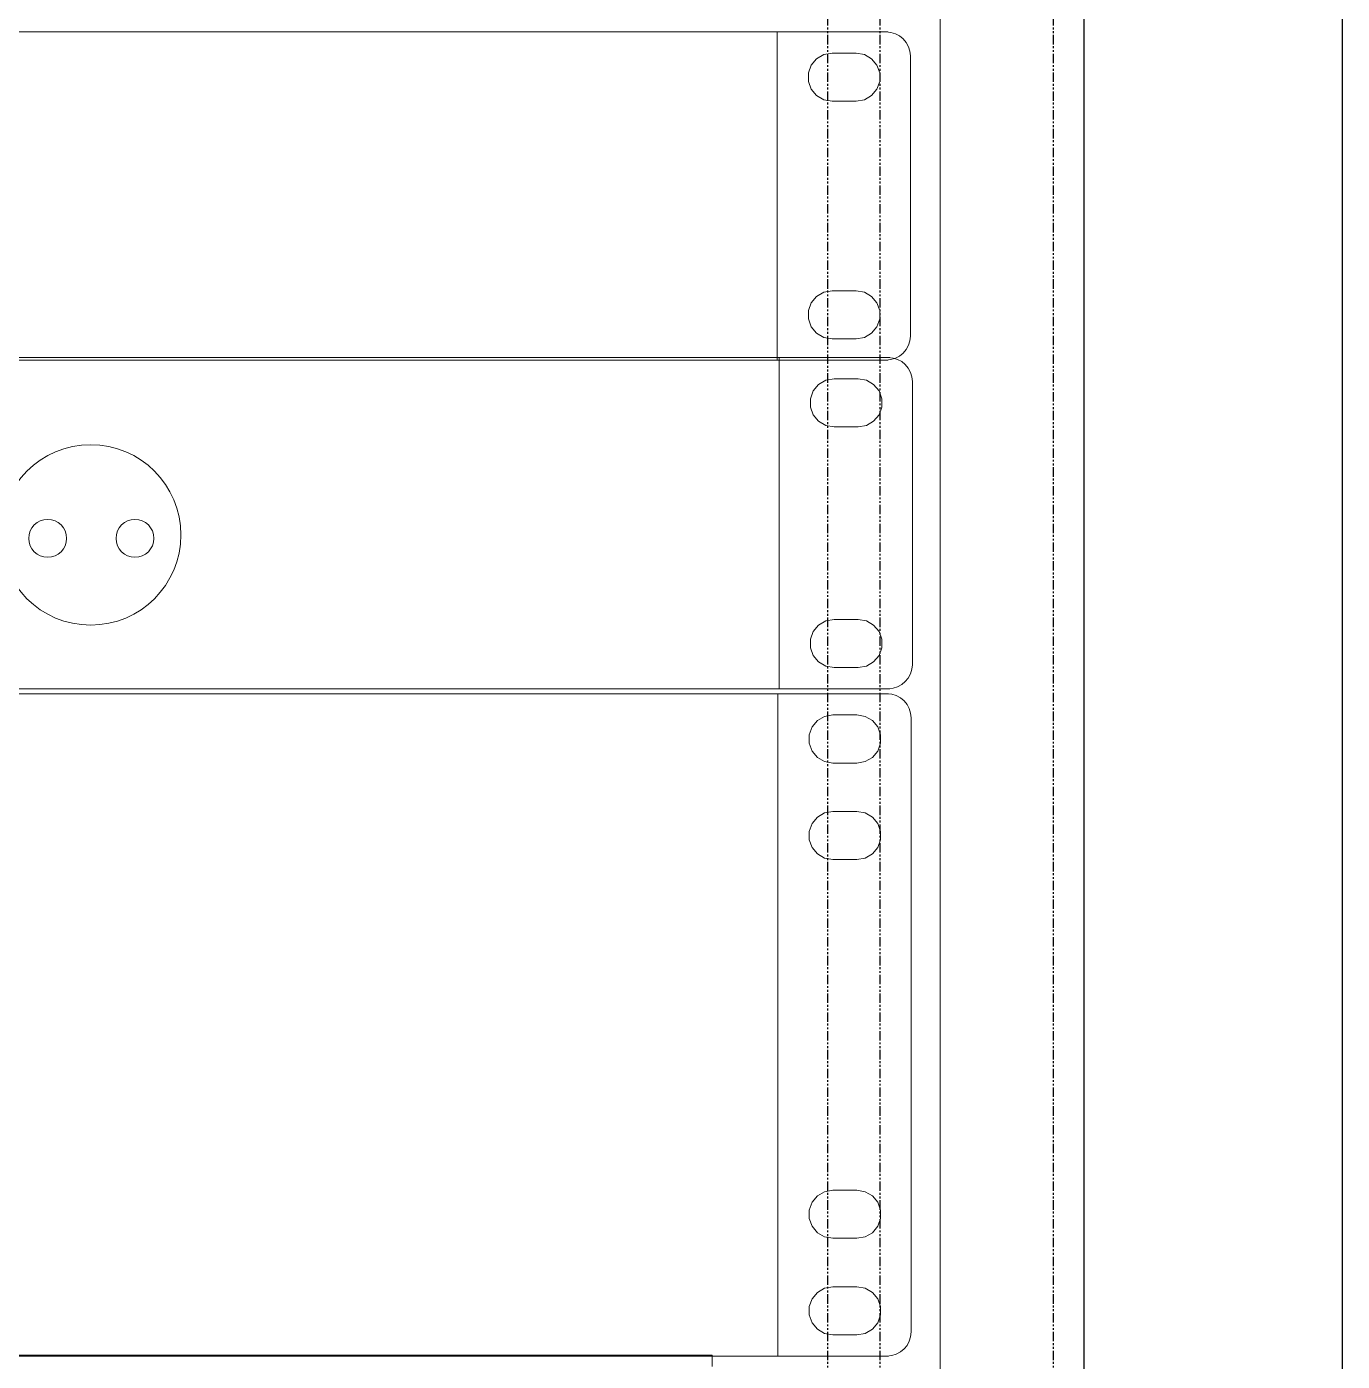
# Model space of a CAD drawing. Header units: millimetres. Extents: x 13198 to 24643, y -4481 to 8091.
# Drawn here: x 16600.2 to 16775.3, y 5710.8 to 5888.4 of the extents above; entities that cross this region are included whole.
import ezdxf

# ---------------------------------------------------------------- set-up
doc = ezdxf.new("R2010")
doc.units = ezdxf.units.MM
doc.header["$MEASUREMENT"] = 0
doc.linetypes.add('HIDDEN', pattern=[0.375, 0.25, -0.125])
doc.linetypes.add('PHANTOM', pattern=[2.5, 1.25, -0.25, 0.25, -0.25, 0.25, -0.25])
for name, color, linetype in [('0. FORM', 7, 'Continuous'), ('2730M', 2, 'Continuous'), ('3355', 2, 'HIDDEN'), ('MTG-FRAME', 7, 'Continuous'), ('P', 255, 'Continuous'), ('V-FRAME', 5, 'Continuous')]:
    doc.layers.add(name, color=color, linetype=linetype)

# ---------------------------------------------------------------- blocks, each defined once
blk = doc.blocks.new('RECEPTACLE')
at = {"layer": '2730M', "color": 7, "linetype": 'ByBlock', "lineweight": 13}
for points in [[(17627.09, 5315.49), (17627.72, 5315.55), (17628.32, 5315.73), (17628.87, 5316.03), (17629.35, 5316.43), (17629.75, 5316.91), (17630.05, 5317.47), (17630.23, 5318.07), (17630.29, 5318.69), (17630.29, 5356.34), (17630.23, 5356.96), (17630.05, 5357.56), (17629.75, 5358.11), (17629.35, 5358.6), (17628.87, 5359), (17628.32, 5359.29), (17627.72, 5359.48), (17627.09, 5359.54), (17627.29, 5359.54), (17147.11, 5359.54)], [(17147.11, 5315.49), (17627.29, 5315.49)], [(17612.56, 5359.54), (17612.56, 5315.49)], [(17623.08, 5356.72), (17619.88, 5356.72), (17618.79, 5356.53), (17617.82, 5355.97), (17617.11, 5355.12), (17616.73, 5354.07), (17616.73, 5352.96), (17617.11, 5351.92), (17617.82, 5351.07), (17618.79, 5350.51), (17619.88, 5350.32), (17623.08, 5350.32), (17624.18, 5350.51), (17625.14, 5351.07), (17625.86, 5351.92), (17626.24, 5352.96), (17626.24, 5354.07), (17625.86, 5355.12), (17625.14, 5355.97), (17624.18, 5356.53), (17623.08, 5356.72)], [(17619.88, 5324.71), (17618.79, 5324.52), (17617.82, 5323.96), (17617.11, 5323.11), (17616.73, 5322.06), (17616.73, 5320.95), (17617.11, 5319.91), (17617.82, 5319.06), (17618.79, 5318.5), (17619.88, 5318.31), (17623.08, 5318.31), (17624.18, 5318.5), (17625.14, 5319.06), (17625.86, 5319.91), (17626.24, 5320.95), (17626.24, 5322.06), (17625.86, 5323.11), (17625.14, 5323.96), (17624.18, 5324.52), (17623.08, 5324.71), (17619.88, 5324.71)]]:
    blk.add_lwpolyline(points, dxfattribs=at)
at = {"layer": 'P', "color": 7, "linetype": 'ByBlock', "lineweight": 13}
for centre, radius in [((17520.94, 5335.95), 12), ((17515.21, 5335.49), 2.52), ((17526.83, 5335.49), 2.52)]:
    blk.add_circle(centre, radius, dxfattribs=at)
blk = doc.blocks.new('POWER STRIP')
at = {"color": 7, "linetype": 'ByBlock', "lineweight": 13}
blk.add_blockref('RECEPTACLE', (23735.18, -2262.4), dxfattribs=at)
blk = doc.blocks.new('sel-3355')
at = {"layer": '3355', "color": 7, "linetype": 'ByBlock', "lineweight": 13}
for p, q in [((15828.98, 5728.86), (15392.2, 5728.86)), ((15828.98, 5727.34), (15828.98, 5728.86))]:
    blk.add_line(p, q, dxfattribs=at)
blk = doc.blocks.new('blank 2u')
at = {"layer": '2730M', "color": 250, "lineweight": 0}
for p, q in [((41623.98, 4635.59), (41143.81, 4635.59)), ((41624.41, 4635.53), (41623.78, 4635.59)), ((41623.78, 4635.59), (41623.98, 4635.59)), ((41625.01, 4635.35), (41624.41, 4635.53)), ((41625.56, 4635.05), (41625.01, 4635.35)), ((41626.05, 4634.65), (41625.56, 4635.05)), ((41626.45, 4634.17), (41626.05, 4634.65)), ((41626.74, 4633.62), (41626.45, 4634.17)), ((41626.92, 4633.02), (41626.74, 4633.62)), ((41626.99, 4632.39), (41626.92, 4633.02)), ((41626.99, 4550.7), (41626.99, 4632.39)), ((41626.74, 4549.47), (41626.92, 4550.07)), ((41626.92, 4550.07), (41626.99, 4550.7)), ((41625.01, 4547.74), (41625.56, 4548.04)), ((41625.56, 4548.04), (41626.05, 4548.44)), ((41626.05, 4548.44), (41626.45, 4548.92)), ((41626.45, 4548.92), (41626.74, 4549.47)), ((41143.81, 4547.5), (41623.98, 4547.5)), ((41609.25, 4547.5), (41609.25, 4547.5)), ((41623.78, 4547.5), (41624.41, 4547.56)), ((41624.41, 4547.56), (41625.01, 4547.74))]:
    blk.add_line(p, q, dxfattribs=at)
for points in [[(41609.25, 4635.59), (41609.25, 4547.5)], [(41619.78, 4632.78), (41616.58, 4632.78), (41615.48, 4632.58), (41614.52, 4632.03), (41613.8, 4631.18), (41613.42, 4630.13), (41613.42, 4629.02), (41613.8, 4627.97), (41614.52, 4627.12), (41615.48, 4626.57), (41616.58, 4626.37), (41619.78, 4626.37), (41620.87, 4626.57), (41621.83, 4627.12), (41622.55, 4627.97), (41622.93, 4629.02), (41622.93, 4630.13), (41622.55, 4631.18), (41621.83, 4632.03), (41620.87, 4632.58), (41619.78, 4632.78)], [(41616.58, 4613.53), (41619.78, 4613.53), (41620.87, 4613.73), (41621.83, 4614.28), (41622.55, 4615.13), (41622.93, 4616.18), (41622.93, 4617.29), (41622.55, 4618.33), (41621.83, 4619.19), (41620.87, 4619.74), (41619.78, 4619.93), (41616.58, 4619.93), (41615.48, 4619.74), (41614.52, 4619.19), (41613.8, 4618.33), (41613.42, 4617.29), (41613.42, 4616.18), (41613.8, 4615.13), (41614.52, 4614.28), (41615.48, 4613.73), (41616.58, 4613.53)], [(41616.58, 4563.16), (41619.78, 4563.16), (41620.87, 4563.35), (41621.83, 4563.9), (41622.55, 4564.76), (41622.93, 4565.8), (41622.93, 4566.91), (41622.55, 4567.96), (41621.83, 4568.81), (41620.87, 4569.36), (41619.78, 4569.56), (41616.58, 4569.56), (41615.48, 4569.36), (41614.52, 4568.81), (41613.8, 4567.96), (41613.42, 4566.91), (41613.42, 4565.8), (41613.8, 4564.76), (41614.52, 4563.9), (41615.48, 4563.35), (41616.58, 4563.16)], [(41616.58, 4556.72), (41615.48, 4556.52), (41614.52, 4555.97), (41613.8, 4555.12), (41613.42, 4554.07), (41613.42, 4552.96), (41613.8, 4551.91), (41614.52, 4551.06), (41615.48, 4550.51), (41616.58, 4550.31), (41619.78, 4550.31), (41620.87, 4550.51), (41621.83, 4551.06), (41622.55, 4551.91), (41622.93, 4552.96), (41622.93, 4554.07), (41622.55, 4555.12), (41621.83, 4555.97), (41620.87, 4556.52), (41619.78, 4556.72), (41616.58, 4556.72)]]:
    blk.add_lwpolyline(points, dxfattribs=at)
blk = doc.blocks.new('blank 1u')
at = {"layer": '2730M', "color": 250, "lineweight": 0}
blk.add_line((42639.24, 3521.95), (42639.24, 3521.95), dxfattribs=at)
for points in [[(42653.77, 3521.95), (42654.4, 3522.01), (42655, 3522.2), (42655.55, 3522.49), (42656.04, 3522.89), (42656.44, 3523.38), (42656.73, 3523.93), (42656.91, 3524.53), (42656.98, 3525.15), (42656.98, 3562.4), (42656.91, 3563.02), (42656.73, 3563.62), (42656.44, 3564.18), (42656.04, 3564.66), (42655.55, 3565.06), (42655, 3565.35), (42654.4, 3565.54), (42653.77, 3565.6), (42653.97, 3565.6), (42173.8, 3565.6)], [(42173.8, 3521.95), (42653.97, 3521.95)], [(42639.24, 3565.6), (42639.24, 3521.95)], [(42649.77, 3562.78), (42646.57, 3562.78), (42645.47, 3562.59), (42644.51, 3562.03), (42643.79, 3561.18), (42643.41, 3560.14), (42643.41, 3559.02), (42643.79, 3557.98), (42644.51, 3557.13), (42645.47, 3556.57), (42646.57, 3556.38), (42649.77, 3556.38), (42650.86, 3556.57), (42651.82, 3557.13), (42652.54, 3557.98), (42652.92, 3559.02), (42652.92, 3560.14), (42652.54, 3561.18), (42651.82, 3562.03), (42650.86, 3562.59), (42649.77, 3562.78)], [(42646.57, 3531.17), (42645.47, 3530.98), (42644.51, 3530.42), (42643.79, 3529.57), (42643.41, 3528.53), (42643.41, 3527.42), (42643.79, 3526.37), (42644.51, 3525.52), (42645.47, 3524.96), (42646.57, 3524.77), (42649.77, 3524.77), (42650.86, 3524.96), (42651.82, 3525.52), (42652.54, 3526.37), (42652.92, 3527.42), (42652.92, 3528.53), (42652.54, 3529.57), (42651.82, 3530.42), (42650.86, 3530.98), (42649.77, 3531.17), (42646.57, 3531.17)]]:
    blk.add_lwpolyline(points, dxfattribs=at)

msp = doc.modelspace()

# ---------------------------------------------------------------- linework, layer by layer
at = {"layer": '0. FORM', "color": 7, "linetype": 'Continuous', "lineweight": 13}
msp.add_line((16721.80869, 6689.34267), (16721.80869, 5044.69267), dxfattribs=at)
at = {"layer": 'MTG-FRAME', "color": 4, "linetype": 'PHANTOM'}
for p, q in [((16706.80859, 6714.75801), (16706.80859, 4994.75801)), ((16713.75859, 6714.75801), (16713.75859, 4994.75801)), ((16736.80859, 6714.75801), (16736.80859, 4994.75801))]:
    msp.add_line(p, q, dxfattribs=at)
at = {"layer": 'V-FRAME'}
for p, q in [((16740.90848, 6715.75801), (16740.90848, 4993.75801)), ((16775.30848, 6715.75801), (16775.30848, 4993.75801))]:
    msp.add_line(p, q, dxfattribs=at)

# ---------------------------------------------------------------- block references
at = {"color": 7, "linetype": 'Continuous', "lineweight": -3}
for name, p in [('blank 1u', (-25939.15922, 2322.06612)), ('POWER STRIP', (-24647.38234, 2747.21419)), ('blank 2u', (-24909.06844, 1164.04466))]:
    msp.add_blockref(name, p, dxfattribs=at)
at = {"color": 4, "linetype": 'Continuous', "lineweight": -3}
msp.add_blockref('sel-3355', (862.46169, -17.19146), dxfattribs=at)

doc.saveas('drawing.dxf')
